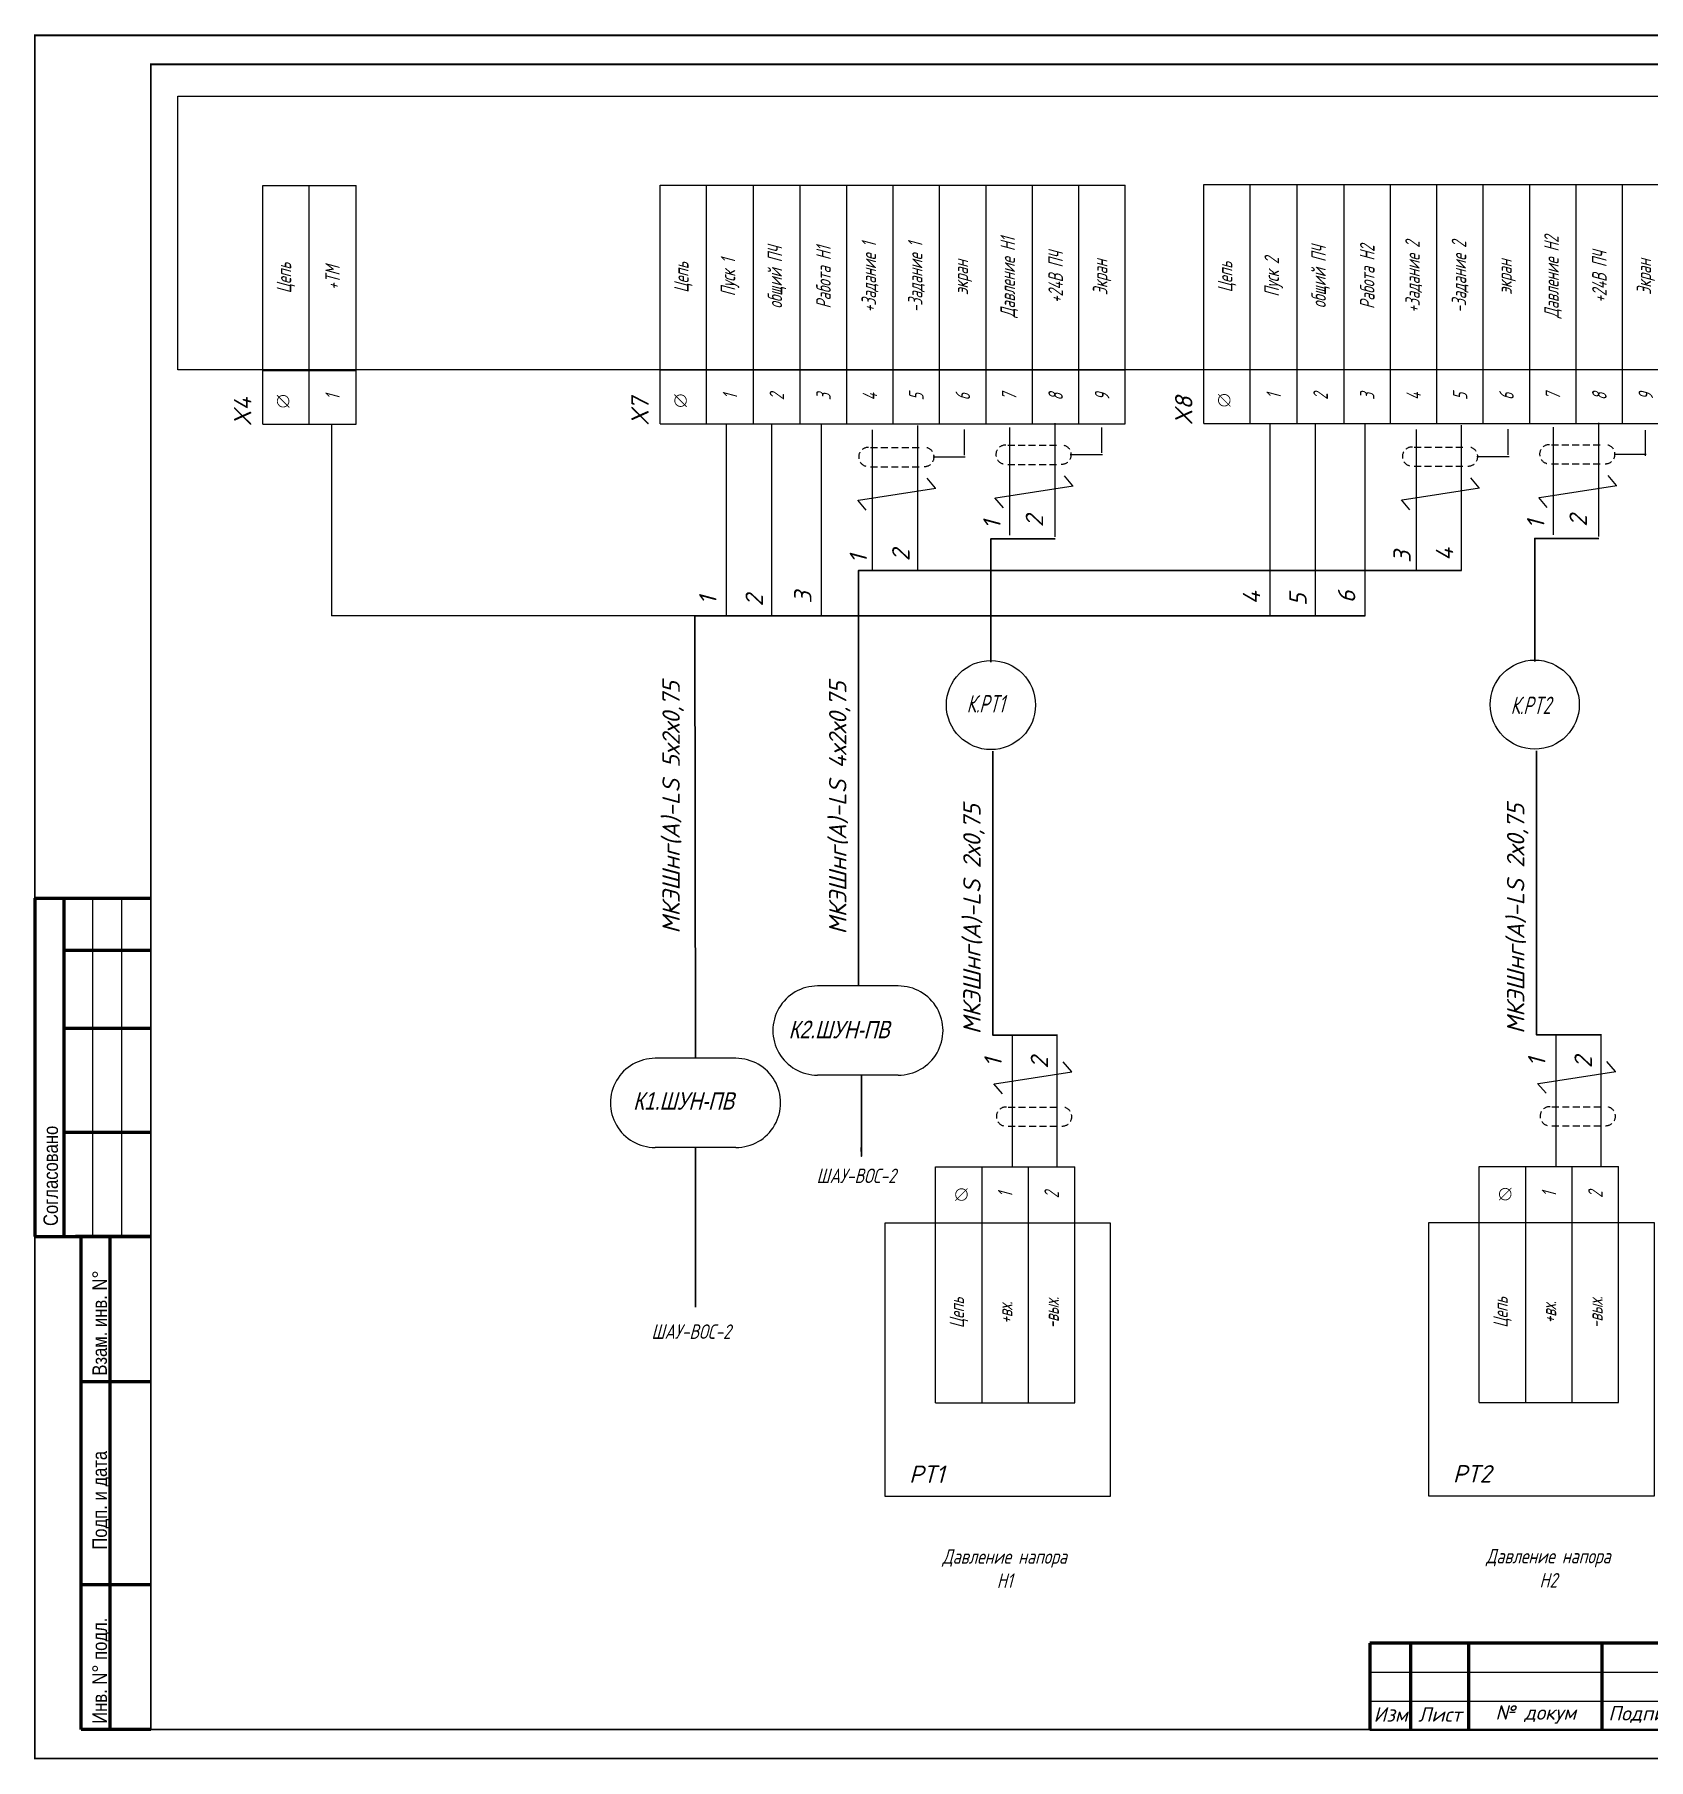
# Model space of a CAD drawing. Header units: millimetres. Extents: x 2725 to 10524, y 7125 to 11639.
# Drawn here: x 4093.2 to 4371.3, y 7125.4 to 7422.7 of the extents above; entities that cross this region are included whole.
import ezdxf

# ---------------------------------------------------------------- set-up
doc = ezdxf.new("R2010")
doc.units = ezdxf.units.MM
doc.header["$LTSCALE"] = 4
doc.set_wipeout_variables(frame=1)
doc.linetypes.add('DASHED', pattern=[0.75, 0.5, -0.25])
for name, color, linetype, lineweight in [('25', 6, 'Continuous', 25), ('60', 7, 'Continuous', 60), ('Основеая', 5, 'Continuous', 60)]:
    doc.layers.add(name, color=color, linetype=linetype, lineweight=lineweight)
for name, color, linetype in [('G', 5, 'Continuous'), ('SYMS', 7, 'Continuous'), ('Вспомогательная', 1, 'Continuous'), ('Текст', 2, 'Continuous')]:
    doc.layers.add(name, color=color, linetype=linetype)
doc.styles.add('GOST 2.304', font='ARIALN.TTF', dxfattribs={"height": 3.5})
doc.styles.add('SC', font='wromrusc.shx', dxfattribs={"width": 0.8, "height": 2.5})
doc.styles.add('Simplex25.085.15', font='', dxfattribs={"width": 0.85, "oblique": 15, "height": 2.5})
doc.styles.add('ГОСТ', font='isocpeur.ttf', dxfattribs={"oblique": 15})
doc.styles.get('Simplex25.085.15').set_extended_font_data('GOST type A')

# ---------------------------------------------------------------- blocks, each defined once
blk = doc.blocks.new('*T427')
at = {"color": 0, "linetype": 'ByBlock', "lineweight": -2, "transparency": 16777216}
for p, q in [((0, 0), (0, 41.14)), ((0, 41.14), (80.16, 41.14)), ((8, 0), (8, 41.14)), ((16.08, 0), (16.08, 41.14)), ((24.16, 0), (24.16, 41.14)), ((32.16, 0), (32.16, 41.14)), ((40.16, 0), (40.16, 41.14)), ((48.16, 0), (48.16, 41.14)), ((56.16, 0), (56.16, 41.14)), ((64.16, 0), (64.16, 41.14)), ((72.16, 0), (72.16, 41.14)), ((80.16, 0), (80.16, 41.14)), ((0, 9.29), (80.16, 9.29))]:
    blk.add_line(p, q, dxfattribs=at)
at = {"color": 0, "lineweight": -2, "transparency": 16777216}
blk.add_line((0, 0), (80.16, 0), dxfattribs=at)
at = {"color": 0, "linetype": 'Continuous', "lineweight": -2, "transparency": 16777216, "char_height": 2.5, "attachment_point": 5, "rotation": 90, "style": 'Simplex25.085.15'}
for s, insert, width in [('общий ПЧ', (20.12, 25.21), 28.8496), ('Работа Н1', (28.16, 25.21), 28.8496), ('+Задание 1', (36.16, 25.21), 28.8496), ('-Задание 1', (44.16, 25.21), 28.8496), ('Давление Н1', (60.16, 25.21), 28.8496), ('+24В ПЧ', (68.16, 25.21), 28.8496), ('Цепь', (4, 25.21), 28.8496), ('Пуск 1', (12.04, 25.21), 28.8496), ('экран', (52.16, 25.21), 28.8496), ('Экран', (76.16, 25.21), 28.8496), ('1', (12.04, 4.64), 6.286), ('2', (20.12, 4.64), 6.286), ('3', (28.16, 4.64), 6.286), ('4', (36.16, 4.64), 6.286), ('5', (44.16, 4.64), 6.286), ('6', (52.16, 4.64), 6.286), ('7', (60.16, 4.64), 6.286), ('8', (68.16, 4.64), 6.286), ('9', (76.16, 4.64), 6.286)]:
    blk.add_mtext(s, dxfattribs=dict(at, insert=insert, width=width))
blk = doc.blocks.new('Клеммное соединение')
at = {"linetype": 'Continuous'}
blk.add_wipeout([(0, -1), (-0.44, -0.9), (-0.6, -0.8), (-0.71, -0.7), (-0.8, -0.6), (-0.87, -0.5), (-0.92, -0.4), (-0.95, -0.3), (-0.98, -0.2), (-0.99, -0.1), (-0.99, 0), (-0.99, 0.1), (-0.98, 0.2), (-0.95, 0.3), (-0.92, 0.4), (-0.87, 0.5), (-0.8, 0.6), (-0.71, 0.7), (-0.6, 0.8), (-0.44, 0.9), (0, 1), (0.44, 0.9), (0.6, 0.8), (0.71, 0.7), (0.8, 0.6), (0.87, 0.5), (0.92, 0.4), (0.95, 0.3), (0.98, 0.2), (0.99, 0.1), (1, 0), (0.99, -0.1), (0.98, -0.2), (0.95, -0.3), (0.92, -0.4), (0.87, -0.5), (0.8, -0.6), (0.71, -0.7), (0.6, -0.8), (0.44, -0.9)], dxfattribs=at)
at = {"color": 0, "linetype": 'Continuous', "lineweight": -2, "const_width": 0.15}
blk.add_lwpolyline([(-1.06, -1.06), (1.06, 1.06)], dxfattribs=at)
blk.add_lwpolyline([(-1, 0, 1), (1, 0, 1)], format="xyb", close=True, dxfattribs=at)
blk = doc.blocks.new('A$C7B7E4D35')
at = {"linetype": 'Continuous', "ltscale": 0.6}
for points in [[(21.61, 15.36), (7.71, 15.36)], [(21.61, 0), (7.71, 0)]]:
    blk.add_lwpolyline(points, dxfattribs=at)
for centre, start, end in [((7.68, 7.68), 89.758, 270.242), ((21.64, 7.68), 269.758, 90.242)]:
    blk.add_arc(centre, 7.68, start, end, dxfattribs=at)
blk = doc.blocks.new('*T428')
at = {"color": 0, "linetype": 'ByBlock', "lineweight": -2, "transparency": 16777216}
for p, q in [((0, 0), (0, 40.67)), ((0, 40.67), (24, 40.67)), ((8, 0), (8, 40.67)), ((16, 0), (16, 40.67)), ((24, 0), (24, 40.67)), ((0, 31), (24, 31)), ((8, 0), (24, 0))]:
    blk.add_line(p, q, dxfattribs=at)
at = {"color": 0, "lineweight": -2, "transparency": 16777216}
blk.add_line((0, 0), (8, 0), dxfattribs=at)
at = {"color": 0, "linetype": 'Continuous', "lineweight": -2, "transparency": 16777216, "char_height": 2.5, "attachment_point": 5, "rotation": 90, "style": 'Simplex25.085.15'}
for s, insert, width in [('1', (12, 35.83), 6.6745), ('2', (20, 35.83), 6.6745), ('Цепь', (4, 15.5), 27.9958), ('-вых.', (20, 15.5), 27.9958), ('+вх.', (12, 15.5), 27.9958)]:
    blk.add_mtext(s, dxfattribs=dict(at, insert=insert, width=width))
blk = doc.blocks.new('Формат А3')
at = {"color": 0, "linetype": 'Continuous', "const_width": 0.3}
for points in [[(-420, 297), (0, 297), (0, 0), (-420, 0)], [(-400, 5), (-400, 292), (-5, 292), (-5, 5)]]:
    blk.add_lwpolyline(points, close=True, dxfattribs=at)
blk = doc.blocks.new('*T429')
at = {"color": 0, "linetype": 'ByBlock', "lineweight": -2, "transparency": 16777216}
for p, q in [((0, 0), (0, 41.14)), ((0, 41.14), (80.16, 41.14)), ((8, 0), (8, 41.14)), ((16.08, 0), (16.08, 41.14)), ((24.16, 0), (24.16, 41.14)), ((32.16, 0), (32.16, 41.14)), ((40.16, 0), (40.16, 41.14)), ((48.16, 0), (48.16, 41.14)), ((56.16, 0), (56.16, 41.14)), ((64.16, 0), (64.16, 41.14)), ((72.16, 0), (72.16, 41.14)), ((80.16, 0), (80.16, 41.14)), ((0, 9.29), (80.16, 9.29))]:
    blk.add_line(p, q, dxfattribs=at)
at = {"color": 0, "lineweight": -2, "transparency": 16777216}
blk.add_line((0, 0), (80.16, 0), dxfattribs=at)
at = {"color": 0, "linetype": 'Continuous', "lineweight": -2, "transparency": 16777216, "char_height": 2.5, "attachment_point": 5, "rotation": 90, "style": 'Simplex25.085.15'}
for s, insert, width in [('Давление Н2', (60.16, 25.21), 28.8496), ('общий ПЧ', (20.12, 25.21), 28.8496), ('Работа Н2', (28.16, 25.21), 28.8496), ('+Задание 2', (36.16, 25.21), 28.8496), ('-Задание 2', (44.16, 25.21), 28.8496), ('+24В ПЧ', (68.16, 25.21), 28.8496), ('Цепь', (4, 25.21), 28.8496), ('Пуск 2', (12.04, 25.21), 28.8496), ('экран', (52.16, 25.21), 28.8496), ('Экран', (76.16, 25.21), 28.8496), ('1', (12.04, 4.64), 6.286), ('2', (20.12, 4.64), 6.286), ('3', (28.16, 4.64), 6.286), ('4', (36.16, 4.64), 6.286), ('5', (44.16, 4.64), 6.286), ('6', (52.16, 4.64), 6.286), ('7', (60.16, 4.64), 6.286), ('8', (68.16, 4.64), 6.286), ('9', (76.16, 4.64), 6.286)]:
    blk.add_mtext(s, dxfattribs=dict(at, insert=insert, width=width))
blk = doc.blocks.new('*T430')
at = {"color": 0, "linetype": 'ByBlock', "lineweight": -2, "transparency": 16777216}
for p, q in [((0, 0), (0, 40.67)), ((0, 40.67), (24, 40.67)), ((8, 0), (8, 40.67)), ((16, 0), (16, 40.67)), ((24, 0), (24, 40.67)), ((0, 31), (24, 31)), ((8, 0), (24, 0))]:
    blk.add_line(p, q, dxfattribs=at)
at = {"color": 0, "lineweight": -2, "transparency": 16777216}
blk.add_line((0, 0), (8, 0), dxfattribs=at)
at = {"color": 0, "linetype": 'Continuous', "lineweight": -2, "transparency": 16777216, "char_height": 2.5, "attachment_point": 5, "rotation": 90, "style": 'Simplex25.085.15'}
for s, insert, width in [('1', (12, 35.83), 6.6745), ('2', (20, 35.83), 6.6745), ('Цепь', (4, 15.5), 27.9958), ('-вых.', (20, 15.5), 27.9958), ('+вх.', (12, 15.5), 27.9958)]:
    blk.add_mtext(s, dxfattribs=dict(at, insert=insert, width=width))
blk = doc.blocks.new('*T432')
at = {"color": 0, "linetype": 'ByBlock', "lineweight": -2, "transparency": 16777216}
for p, q in [((0, 0), (0, 41.14)), ((0, 41.14), (16.08, 41.14)), ((8, 0), (8, 41.14)), ((16.08, 0), (16.08, 41.14)), ((0, 9.29), (16.08, 9.29))]:
    blk.add_line(p, q, dxfattribs=at)
at = {"color": 0, "lineweight": -2, "transparency": 16777216}
blk.add_line((0, 0), (16.08, 0), dxfattribs=at)
at = {"color": 0, "linetype": 'Continuous', "lineweight": -2, "transparency": 16777216, "char_height": 2.5, "attachment_point": 5, "rotation": 90, "style": 'Simplex25.085.15'}
for s, insert, width in [('Цепь', (4, 25.21), 28.8496), ('+TM', (12.04, 25.21), 28.8496), ('1', (12.04, 4.64), 6.286)]:
    blk.add_mtext(s, dxfattribs=dict(at, insert=insert, width=width))

msp = doc.modelspace()

# ---------------------------------------------------------------- linework, layer by layer
at = {"linetype": 'DASHED', "ltscale": 0.6}
for p, q in [((4237.29, 7351.57), (4245.99, 7351.57)), ((4260.94, 7351.97), (4269.64, 7351.97)), ((4330.98, 7351.64), (4339.68, 7351.64)), ((4354.62, 7352.04), (4363.33, 7352.04)), ((4237.29, 7348.26), (4246.12, 7348.26)), ((4260.94, 7348.66), (4269.76, 7348.66)), ((4330.98, 7348.33), (4339.8, 7348.33)), ((4354.62, 7348.73), (4363.45, 7348.73)), ((4261.02, 7237.88), (4269.72, 7237.88)), ((4354.71, 7237.95), (4363.41, 7237.95)), ((4261.02, 7234.58), (4269.85, 7234.58)), ((4354.71, 7234.65), (4363.53, 7234.65))]:
    msp.add_line(p, q, dxfattribs=at)
at = {"color": 0, "ltscale": 0.2}
for p, q in [((4248.07, 7349.95), (4253.63, 7349.95)), ((4271.72, 7350.35), (4277.28, 7350.35)), ((4341.76, 7350.02), (4347.32, 7350.02)), ((4365.41, 7350.42), (4370.97, 7350.42))]:
    msp.add_line(p, q, dxfattribs=at)
at = {"ltscale": 0.6}
for p, q in [((4272.16, 7344.94), (4270.7, 7346.67)), ((4342.2, 7344.61), (4340.74, 7346.34)), ((4365.85, 7345.01), (4364.39, 7346.74)), ((4235.23, 7342.5), (4248.54, 7344.55)), ((4248.51, 7344.54), (4247.05, 7346.27)), ((4258.87, 7342.9), (4272.19, 7344.96)), ((4328.91, 7342.57), (4342.23, 7344.63)), ((4352.56, 7342.97), (4365.88, 7345.03)), ((4236.55, 7340.78), (4235.09, 7342.5)), ((4260.2, 7341.18), (4258.74, 7342.9)), ((4330.24, 7340.85), (4328.78, 7342.57)), ((4353.89, 7341.25), (4352.43, 7342.97)), ((4271.98, 7243.95), (4270.52, 7245.68)), ((4365.66, 7244.02), (4364.2, 7245.75)), ((4258.69, 7241.91), (4272.01, 7243.96)), ((4352.38, 7241.98), (4365.7, 7244.03)), ((4260.02, 7240.18), (4258.56, 7241.91)), ((4353.71, 7240.26), (4352.25, 7241.98))]:
    msp.add_line(p, q, dxfattribs=at)
for points in [[(4239.8, 7217.92), (4278.62, 7217.92), (4278.62, 7170.76), (4239.8, 7170.76)], [(4333.49, 7217.99), (4372.31, 7217.99), (4372.31, 7170.83), (4333.49, 7170.83)]]:
    msp.add_lwpolyline(points, close=True, dxfattribs=at)
at = {"linetype": 'DASHED', "ltscale": 0.6}
for centre, start, end in [((4236.9, 7349.94), 87.3959, 270), ((4246.61, 7349.93), 267.3959, 90), ((4260.55, 7350.34), 87.3959, 270), ((4270.25, 7350.33), 267.3959, 90), ((4330.59, 7350.01), 87.3959, 270), ((4340.29, 7350), 267.3959, 90), ((4354.23, 7350.41), 87.3959, 270), ((4363.94, 7350.4), 267.3959, 90), ((4260.63, 7236.25), 87.3959, 270), ((4270.34, 7236.25), 267.3959, 90), ((4354.32, 7236.32), 87.3959, 270), ((4364.02, 7236.32), 267.3959, 90)]:
    msp.add_arc(centre, 1.64, start, end, dxfattribs=at)
at = {"layer": '25', "color": 7}
for p, q in [((4103.29, 7215.6), (4103.29, 7273.92)), ((4108.29, 7215.6), (4108.29, 7273.92))]:
    msp.add_line(p, q, dxfattribs=at)
at = {"layer": '60', "color": 7, "ltscale": 100}
for p, q in [((4093.29, 7273.92), (4113.29, 7273.92)), ((4093.29, 7273.92), (4093.29, 7215.6)), ((4098.29, 7273.92), (4098.29, 7215.6)), ((4098.29, 7264.95), (4113.29, 7264.95)), ((4098.29, 7251.49), (4113.29, 7251.49)), ((4098.29, 7233.54), (4113.29, 7233.54)), ((4093.29, 7215.6), (4113.29, 7215.6)), ((4113.29, 7215.6), (4100.29, 7215.6))]:
    msp.add_line(p, q, dxfattribs=at)
at = {"layer": '60', "color": 7, "lineweight": 60}
for p, q in [((4101.29, 7130.6), (4101.29, 7215.6)), ((4101.29, 7215.6), (4113.29, 7215.6)), ((4106.29, 7130.6), (4106.29, 7215.6)), ((4101.29, 7190.6), (4113.29, 7190.6)), ((4101.29, 7155.6), (4113.29, 7155.6)), ((4113.29, 7130.6), (4101.29, 7130.6))]:
    msp.add_line(p, q, dxfattribs=at)
at = {"layer": 'G', "color": 0}
for points in [[(4144.41, 7355.56), (4144.41, 7322.58)], [(4207.02, 7322.58), (4144.41, 7322.58)]]:
    msp.add_lwpolyline(points, dxfattribs=at)
at = {"layer": 'SYMS', "linetype": 'Continuous', "ltscale": 0.2}
for p, q in [((4212.4, 7355.48), (4212.4, 7322.58)), ((4220.26, 7355.48), (4220.26, 7322.58)), ((4228.77, 7355.69), (4228.77, 7322.58)), ((4306.09, 7355.55), (4306.09, 7322.58)), ((4313.94, 7355.55), (4313.94, 7322.58)), ((4322.46, 7355.76), (4322.46, 7322.58)), ((4261.68, 7250.28), (4261.68, 7227.6)), ((4269.42, 7250.37), (4269.42, 7227.68)), ((4355.37, 7250.35), (4355.37, 7227.67)), ((4363.11, 7250.44), (4363.11, 7227.75))]:
    msp.add_line(p, q, dxfattribs=at)
at = {"layer": 'SYMS', "color": 0, "linetype": 'Continuous', "ltscale": 0.2}
for p, q in [((4245.39, 7355.34), (4245.39, 7330.38)), ((4269.04, 7355.74), (4269.04, 7336.17)), ((4339.08, 7355.41), (4339.08, 7330.38)), ((4362.73, 7355.81), (4362.73, 7336.24)), ((4237.6, 7354.62), (4237.6, 7330.38)), ((4253.44, 7354.64), (4253.44, 7350.23)), ((4261.25, 7355.02), (4261.25, 7336.46)), ((4277.09, 7355.04), (4277.09, 7350.63)), ((4331.29, 7354.69), (4331.29, 7330.38)), ((4347.13, 7354.71), (4347.13, 7350.3)), ((4354.94, 7355.09), (4354.94, 7336.54)), ((4370.77, 7354.53), (4370.77, 7350.12))]:
    msp.add_line(p, q, dxfattribs=at)
at = {"layer": 'SYMS', "linetype": 'Continuous', "ltscale": 0.2}
msp.add_lwpolyline([(4117.96, 7364.93), (4117.96, 7412.1), (4496.12, 7412.1), (4496.17, 7364.93)], close=True, dxfattribs=at)
at = {"layer": 'SYMS', "linetype": 'Continuous', "lineweight": 30, "ltscale": 0.2}
for points in [[(4269.13, 7335.83), (4258.05, 7335.83), (4258.05, 7314.59)], [(4362.82, 7335.9), (4351.74, 7335.9), (4351.74, 7314.66)], [(4339.12, 7330.38), (4235.25, 7330.38), (4235.25, 7258.76)], [(4322.55, 7322.58), (4207.02, 7322.58), (4207.15, 7246.29)], [(4269.49, 7250.29), (4258.36, 7250.29), (4258.36, 7299.21)], [(4363.18, 7250.36), (4352.04, 7250.36), (4352.04, 7299.28)], [(4235.7, 7230.93), (4235.73, 7229.4), (4235.73, 7243.4)], [(4207.12, 7203.43), (4207.15, 7206.47), (4207.15, 7230.93)]]:
    msp.add_lwpolyline(points, dxfattribs=at)
at = {"layer": 'SYMS', "color": 7, "linetype": 'Continuous', "ltscale": 0.2}
for centre in [(4258.05, 7307.18), (4351.74, 7307.25)]:
    msp.add_circle(centre, 7.68, dxfattribs=at)
at = {"layer": 'Вспомогательная', "color": 7}
for p, q in [((4323.32, 7140.48), (4388.32, 7140.48)), ((4323.32, 7135.48), (4388.32, 7135.48)), ((4323.32, 7130.48), (4388.32, 7130.48))]:
    msp.add_line(p, q, dxfattribs=at)
at = {"layer": 'Основеая', "color": 7}
for p, q in [((4323.32, 7145.48), (4323.32, 7130.48)), ((4508.32, 7145.48), (4323.32, 7145.48)), ((4330.32, 7145.48), (4330.32, 7130.48)), ((4340.32, 7145.48), (4340.32, 7130.48)), ((4363.32, 7145.48), (4363.32, 7130.48))]:
    msp.add_line(p, q, dxfattribs=at)

# ---------------------------------------------------------------- block references
for name, p in [('*T429', (4294.73, 7355.73)), ('*T432', (4132.57, 7355.56)), ('*T427', (4201.04, 7355.66)), ('*T428', (4248.51, 7186.92)), ('*T430', (4342.2, 7186.99))]:
    msp.add_blockref(name, p)
at = {"linetype": 'Continuous', "ltscale": 0.6}
for p in [(4220.47, 7243.4), (4192.49, 7230.93)]:
    msp.add_blockref('A$C7B7E4D35', p, dxfattribs=at)

# ---------------------------------------------------------------- texts
at = {"style": 'Simplex25.085.15', "oblique": 15, "width": 0.85}
for s, p in [('К.PT1', (4253.86, 7305.89)), ('К.PT2', (4347.59, 7305.62))]:
    msp.add_text(s, height=3, dxfattribs=at).set_placement(p)
at = {"color": 7, "style": 'SC', "oblique": 15, "width": 0.8}
for s, p in [('К2.ШУН-ПВ', (4223.2, 7249.75)), ('К1.ШУН-ПВ', (4196.41, 7237.45))]:
    msp.add_text(s, height=3, dxfattribs=at).set_placement(p)
at = {"layer": 'SYMS', "linetype": 'Continuous', "ltscale": 0.2, "style": 'ГОСТ', "oblique": 15}
for s, p in [('X4', (4130.61, 7355.22)), ('X7', (4199.08, 7355.32)), ('X8', (4292.77, 7355.39)), ('2', (4267.04, 7337.84)), ('2', (4360.73, 7337.91)), ('1', (4259.72, 7337.47)), ('1', (4353.41, 7337.54)), ('2', (4244.02, 7331.96)), ('4', (4337.71, 7332.03)), ('1', (4236.7, 7331.59)), ('3', (4330.39, 7331.66)), ('1', (4210.77, 7324.46)), ('2', (4218.76, 7324.17)), ('3', (4227.14, 7324.67)), ('4', (4304.45, 7324.53)), ('5', (4312.45, 7324.25)), ('6', (4320.83, 7324.74)), ('МКЭШнг(А)-LS 5х2х0,75', (4204.44, 7267.79)), ('МКЭШнг(А)-LS 4х2х0,75', (4233.15, 7267.66)), ('МКЭШнг(А)-LS 2х0,75', (4256.27, 7250.45)), ('МКЭШнг(А)-LS 2х0,75', (4349.96, 7250.52)), ('1', (4259.91, 7244.79)), ('2', (4267.9, 7244.51)), ('1', (4353.59, 7244.86)), ('2', (4361.59, 7244.58))]:
    msp.add_text(s, height=3, rotation=90, dxfattribs=at).set_placement(p)
for s, p in [('РТ1', (4243.94, 7173.11)), ('РТ2', (4337.63, 7173.18))]:
    msp.add_text(s, height=3, dxfattribs=at).set_placement(p)
at = {"layer": 'SYMS', "linetype": 'Continuous', "char_height": 2.5, "width": 33.5355, "attachment_point": 2}
for s, insert in [('{\\Fsimplex|c204;\\Q15;\\W0.75;\\C0;ШАУ-ВОС-2}', (4234.83, 7227.29)), ('{\\Fsimplex|c204;\\Q15;\\W0.75;\\C0;ШАУ-ВОС-2}', (4206.38, 7200.44)), ('{\\Fsimplex|c204;\\Q15;\\W0.75;\\C0;Давление напора\\PН1}', (4260.41, 7161.68)), ('{\\Fsimplex|c204;\\Q15;\\W0.75;\\C0;Давление напора\\PН2}', (4354.09, 7161.75))]:
    msp.add_mtext(s, dxfattribs=dict(at, insert=insert))
at = {"layer": 'Текст', "color": 7, "style": 'GOST 2.304'}
for s, p in [('Согласовано', (4097.29, 7217.39)), ('Взам. инв. N%%d', (4105.72, 7191.6)), ('Подп. и дата', (4105.72, 7161.6)), ('Инв. N%%d подл.', (4105.72, 7131.6))]:
    msp.add_text(s, height=2.5, rotation=90, dxfattribs=at).set_placement(p)
at = {"layer": 'Текст', "color": 7, "char_height": 2.5, "attachment_point": 5, "style": 'ГОСТ'}
for s, insert, width in [('{\\fISOCPEUR|b0|i0|c204|p34;Изм}', (4326.92, 7133.21), 7), ('{\\fISOCPEUR|b0|i0|c204|p34;Лист}', (4335.42, 7133.21), 10), ('{\\fISOCPEUR|b0|i0|c204|p34;№ докум}', (4351.92, 7133.21), 23), ('{\\fISOCPEUR|b0|i0|c204|p34;Подпись}', (4370.92, 7133.21), 15)]:
    msp.add_mtext(s, dxfattribs=dict(at, insert=insert, width=width))

# ---------------------------------------------------------------- next in the draw order: block references
for p, rotation in [((4204.57, 7359.64), 90), ((4252.97, 7222.81), 180)]:
    msp.add_blockref('Клеммное соединение', p, dxfattribs=dict(rotation=rotation))

# ---------------------------------------------------------------- next in the draw order: block references
msp.add_blockref('Формат А3', (4513.29, 7125.6))

# ---------------------------------------------------------------- next in the draw order: block references
for p, rotation in [((4136.09, 7359.54), 90), ((4298.25, 7359.71), 90), ((4346.66, 7222.88), 180)]:
    msp.add_blockref('Клеммное соединение', p, dxfattribs=dict(rotation=rotation))

doc.saveas('drawing.dxf')
